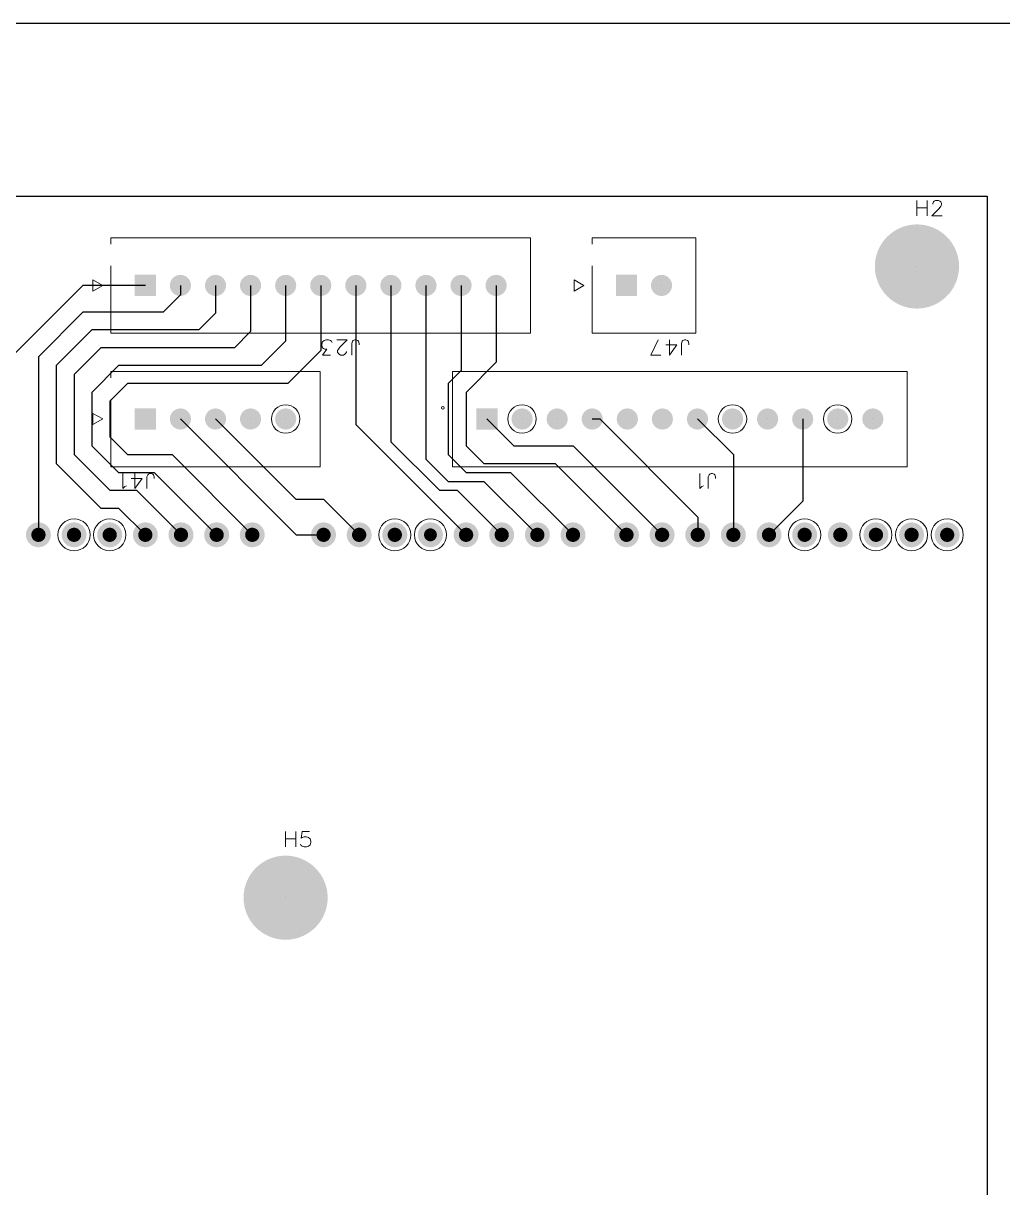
# Model space of a CAD drawing. Header units: inches. Extents: x 2.5 to 50.5, y 2.5 to 32.9.
# Drawn here: x 11.83 to 26.99, y 14.46 to 32.5 of the extents above; entities that cross this region are included whole.
import ezdxf

# ---------------------------------------------------------------- set-up
doc = ezdxf.new("R2010")
doc.units = ezdxf.units.IN
doc.header["$MEASUREMENT"] = 0
doc.layers.add('PDF3_Geometry', color=7, linetype='Continuous', true_color=0xffcc00)
doc.layers.add('PDF3_Solid Fills', color=7, linetype='Continuous', true_color=0xbfbfbf)

msp = doc.modelspace()

# ---------------------------------------------------------------- hatches: boundary and pattern name
at = {"layer": 'PDF3_Solid Fills', "transparency": 33554559}
for points in [[(26.319, 28.734, 0.414021), (25.667, 29.385), (25.667, 29.385, 0.414265), (25.015, 28.734), (25.015, 28.734, 0.414462), (25.667, 28.081), (25.667, 28.081, 0.414219)], [(14.425, 28.44, 0.414518), (14.262, 28.604), (14.262, 28.604, 0.413551), (14.098, 28.44), (14.098, 28.44, 0.413551), (14.262, 28.276), (14.262, 28.276, 0.414518)], [(14.969, 28.44, 0.413551), (14.805, 28.604), (14.805, 28.604, 0.414518), (14.642, 28.44), (14.642, 28.44, 0.414518), (14.805, 28.276), (14.805, 28.276, 0.413551)], [(15.512, 28.44, 0.413551), (15.348, 28.604), (15.348, 28.604, 0.413551), (15.184, 28.44), (15.184, 28.44, 0.413551), (15.348, 28.276), (15.348, 28.276, 0.413551)], [(16.055, 28.44, 0.414518), (15.892, 28.604), (15.892, 28.604, 0.413551), (15.728, 28.44), (15.728, 28.44, 0.413551), (15.892, 28.276), (15.892, 28.276, 0.414518)], [(16.598, 28.44, 0.413551), (16.434, 28.604), (16.434, 28.604, 0.414518), (16.271, 28.44), (16.271, 28.44, 0.414518), (16.434, 28.276), (16.434, 28.276, 0.413551)], [(17.142, 28.44, 0.413551), (16.978, 28.604), (16.978, 28.604, 0.413551), (16.814, 28.44), (16.814, 28.44, 0.413551), (16.978, 28.276), (16.978, 28.276, 0.413551)], [(17.684, 28.44, 0.414518), (17.521, 28.604), (17.521, 28.604, 0.413551), (17.357, 28.44), (17.357, 28.44, 0.413551), (17.521, 28.276), (17.521, 28.276, 0.414518)], [(18.228, 28.44, 0.413551), (18.064, 28.604), (18.064, 28.604, 0.414518), (17.9, 28.44), (17.9, 28.44, 0.414518), (18.064, 28.276), (18.064, 28.276, 0.413551)], [(18.771, 28.44, 0.413551), (18.607, 28.604), (18.607, 28.604, 0.413551), (18.443, 28.44), (18.443, 28.44, 0.413551), (18.607, 28.276), (18.607, 28.276, 0.413551)], [(19.314, 28.44, 0.414518), (19.151, 28.604), (19.151, 28.604, 0.413551), (18.986, 28.44), (18.986, 28.44, 0.413551), (19.151, 28.276), (19.151, 28.276, 0.414518)], [(21.875, 28.44, 0.414518), (21.712, 28.604), (21.712, 28.604, 0.413551), (21.548, 28.44), (21.548, 28.44, 0.413551), (21.712, 28.276), (21.712, 28.276, 0.414518)], [(14.425, 26.371, 0.414518), (14.262, 26.535), (14.262, 26.535, 0.413551), (14.098, 26.371), (14.098, 26.371, 0.413551), (14.262, 26.207), (14.262, 26.207, 0.414518)], [(14.969, 26.371, 0.413551), (14.805, 26.535), (14.805, 26.535, 0.414518), (14.642, 26.371), (14.642, 26.371, 0.414518), (14.805, 26.207), (14.805, 26.207, 0.413551)], [(15.512, 26.371, 0.413551), (15.348, 26.535), (15.348, 26.535, 0.413551), (15.184, 26.371), (15.184, 26.371, 0.413551), (15.348, 26.207), (15.348, 26.207, 0.413551)], [(16.055, 26.371, 0.414518), (15.892, 26.535), (15.892, 26.535, 0.413551), (15.728, 26.371), (15.728, 26.371, 0.413551), (15.892, 26.207), (15.892, 26.207, 0.414518)], [(19.716, 26.371, 0.413551), (19.552, 26.535), (19.552, 26.535, 0.413551), (19.388, 26.371), (19.388, 26.371, 0.413551), (19.552, 26.207), (19.552, 26.207, 0.413551)], [(20.259, 26.371, 0.414518), (20.096, 26.535), (20.096, 26.535, 0.413551), (19.932, 26.371), (19.932, 26.371, 0.413551), (20.096, 26.207), (20.096, 26.207, 0.414518)], [(20.802, 26.371, 0.413551), (20.638, 26.535), (20.638, 26.535, 0.414518), (20.475, 26.371), (20.475, 26.371, 0.414518), (20.638, 26.207), (20.638, 26.207, 0.413551)], [(21.346, 26.371, 0.413551), (21.182, 26.535), (21.182, 26.535, 0.413551), (21.018, 26.371), (21.018, 26.371, 0.413551), (21.182, 26.207), (21.182, 26.207, 0.413551)], [(21.888, 26.371, 0.414518), (21.725, 26.535), (21.725, 26.535, 0.413551), (21.561, 26.371), (21.561, 26.371, 0.413551), (21.725, 26.207), (21.725, 26.207, 0.414518)], [(22.432, 26.371, 0.413551), (22.268, 26.535), (22.268, 26.535, 0.414518), (22.104, 26.371), (22.104, 26.371, 0.414518), (22.268, 26.207), (22.268, 26.207, 0.413551)], [(22.975, 26.371, 0.413551), (22.811, 26.535), (22.811, 26.535, 0.413551), (22.647, 26.371), (22.647, 26.371, 0.413551), (22.811, 26.207), (22.811, 26.207, 0.413551)], [(23.518, 26.371, 0.414518), (23.354, 26.535), (23.354, 26.535, 0.413551), (23.19, 26.371), (23.19, 26.371, 0.413551), (23.354, 26.207), (23.354, 26.207, 0.414518)], [(24.061, 26.371, 0.413551), (23.897, 26.535), (23.897, 26.535, 0.414518), (23.734, 26.371), (23.734, 26.371, 0.414518), (23.897, 26.207), (23.897, 26.207, 0.413551)], [(24.604, 26.371, 0.413551), (24.44, 26.535), (24.44, 26.535, 0.413551), (24.276, 26.371), (24.276, 26.371, 0.413551), (24.44, 26.207), (24.44, 26.207, 0.413551)], [(25.147, 26.371, 0.414518), (24.984, 26.535), (24.984, 26.535, 0.413551), (24.82, 26.371), (24.82, 26.371, 0.413551), (24.984, 26.207), (24.984, 26.207, 0.414518)], [(12.256, 24.577, 0.41369), (12.063, 24.77), (12.063, 24.77, 0.41369), (11.87, 24.577), (11.87, 24.577, 0.41369), (12.063, 24.384), (12.063, 24.384, 0.41369)], [(12.808, 24.577, 0.41369), (12.615, 24.77), (12.615, 24.77, 0.41369), (12.422, 24.577), (12.422, 24.577, 0.41369), (12.615, 24.384), (12.615, 24.384, 0.41369)], [(13.36, 24.577, 0.41369), (13.167, 24.77), (13.167, 24.77, 0.41369), (12.974, 24.577), (12.974, 24.577, 0.41369), (13.167, 24.384), (13.167, 24.384, 0.41369)], [(13.912, 24.577, 0.41369), (13.719, 24.77), (13.719, 24.77, 0.41369), (13.526, 24.577), (13.526, 24.577, 0.41369), (13.719, 24.384), (13.719, 24.384, 0.41369)], [(14.464, 24.577, 0.41369), (14.271, 24.77), (14.271, 24.77, 0.41369), (14.077, 24.577), (14.077, 24.577, 0.41369), (14.271, 24.384), (14.271, 24.384, 0.41369)], [(15.016, 24.577, 0.41369), (14.822, 24.77), (14.822, 24.77, 0.41369), (14.629, 24.577), (14.629, 24.577, 0.41369), (14.822, 24.384), (14.822, 24.384, 0.41369)], [(15.567, 24.577, 0.41369), (15.374, 24.77), (15.374, 24.77, 0.41369), (15.181, 24.577), (15.181, 24.577, 0.41369), (15.374, 24.384), (15.374, 24.384, 0.41369)], [(16.671, 24.577, 0.41369), (16.478, 24.77), (16.478, 24.77, 0.41369), (16.285, 24.577), (16.285, 24.577, 0.41369), (16.478, 24.384), (16.478, 24.384, 0.41369)], [(17.223, 24.577, 0.41369), (17.03, 24.77), (17.03, 24.77, 0.41369), (16.837, 24.577), (16.837, 24.577, 0.41369), (17.03, 24.384), (17.03, 24.384, 0.41369)], [(17.775, 24.577, 0.41369), (17.582, 24.77), (17.582, 24.77, 0.41369), (17.388, 24.577), (17.388, 24.577, 0.41369), (17.582, 24.384), (17.582, 24.384, 0.41369)], [(18.327, 24.577, 0.41369), (18.133, 24.77), (18.133, 24.77, 0.41369), (17.94, 24.577), (17.94, 24.577, 0.41369), (18.133, 24.384), (18.133, 24.384, 0.41369)], [(18.878, 24.577, 0.41369), (18.685, 24.77), (18.685, 24.77, 0.41369), (18.492, 24.577), (18.492, 24.577, 0.41369), (18.685, 24.384), (18.685, 24.384, 0.41369)], [(19.43, 24.577, 0.41369), (19.237, 24.77), (19.237, 24.77, 0.41369), (19.044, 24.577), (19.044, 24.577, 0.41369), (19.237, 24.384), (19.237, 24.384, 0.41369)], [(19.982, 24.577, 0.41369), (19.789, 24.77), (19.789, 24.77, 0.41369), (19.596, 24.577), (19.596, 24.577, 0.41369), (19.789, 24.384), (19.789, 24.384, 0.41369)], [(20.534, 24.577, 0.41369), (20.341, 24.77), (20.341, 24.77, 0.41369), (20.148, 24.577), (20.148, 24.577, 0.41369), (20.341, 24.384), (20.341, 24.384, 0.41369)], [(21.362, 24.577, 0.41369), (21.169, 24.77), (21.169, 24.77, 0.41369), (20.975, 24.577), (20.975, 24.577, 0.41369), (21.169, 24.384), (21.169, 24.384, 0.41369)], [(21.914, 24.577, 0.41369), (21.72, 24.77), (21.72, 24.77, 0.41369), (21.527, 24.577), (21.527, 24.577, 0.41369), (21.72, 24.384), (21.72, 24.384, 0.41369)], [(22.465, 24.577, 0.41369), (22.272, 24.77), (22.272, 24.77, 0.41369), (22.079, 24.577), (22.079, 24.577, 0.41369), (22.272, 24.384), (22.272, 24.384, 0.41369)], [(23.017, 24.577, 0.41369), (22.824, 24.77), (22.824, 24.77, 0.41369), (22.631, 24.577), (22.631, 24.577, 0.41369), (22.824, 24.384), (22.824, 24.384, 0.41369)], [(23.569, 24.577, 0.41369), (23.376, 24.77), (23.376, 24.77, 0.41369), (23.183, 24.577), (23.183, 24.577, 0.41369), (23.376, 24.384), (23.376, 24.384, 0.41369)], [(24.121, 24.577, 0.41369), (23.928, 24.77), (23.928, 24.77, 0.41369), (23.735, 24.577), (23.735, 24.577, 0.41369), (23.928, 24.384), (23.928, 24.384, 0.41369)], [(24.673, 24.577, 0.41369), (24.48, 24.77), (24.48, 24.77, 0.41369), (24.286, 24.577), (24.286, 24.577, 0.41369), (24.48, 24.384), (24.48, 24.384, 0.41369)], [(25.225, 24.577, 0.41369), (25.031, 24.77), (25.031, 24.77, 0.41369), (24.838, 24.577), (24.838, 24.577, 0.41369), (25.031, 24.384), (25.031, 24.384, 0.41369)], [(25.776, 24.577, 0.41369), (25.583, 24.77), (25.583, 24.77, 0.41369), (25.39, 24.577), (25.39, 24.577, 0.41369), (25.583, 24.384), (25.583, 24.384, 0.41369)], [(26.328, 24.577, 0.41369), (26.135, 24.77), (26.135, 24.77, 0.41369), (25.942, 24.577), (25.942, 24.577, 0.41369), (26.135, 24.384), (26.135, 24.384, 0.41369)], [(16.542, 18.957, 0.414021), (15.89, 19.608), (15.89, 19.608, 0.413824), (15.239, 18.957), (15.239, 18.957, 0.414021), (15.89, 18.305), (15.89, 18.305, 0.414219)]]:
    msp.add_hatch(color=256, dxfattribs=at).paths.add_polyline_path(points)
at = {"layer": 'PDF3_Solid Fills', "true_color": 0x212121, "transparency": 33554559}
for points in [[(12.174, 24.577, 0.416667), (12.063, 24.687), (12.063, 24.687, 0.416667), (11.953, 24.577), (11.953, 24.577, 0.416667), (12.063, 24.467), (12.063, 24.467, 0.416667)], [(12.725, 24.577, 0.416667), (12.615, 24.687), (12.615, 24.687, 0.416667), (12.505, 24.577), (12.505, 24.577, 0.416667), (12.615, 24.467), (12.615, 24.467, 0.416667)], [(13.277, 24.577, 0.416667), (13.167, 24.687), (13.167, 24.687, 0.416667), (13.057, 24.577), (13.057, 24.577, 0.416667), (13.167, 24.467), (13.167, 24.467, 0.416667)], [(13.829, 24.577, 0.416667), (13.719, 24.687), (13.719, 24.687, 0.416667), (13.608, 24.577), (13.608, 24.577, 0.416667), (13.719, 24.467), (13.719, 24.467, 0.416667)], [(14.381, 24.577, 0.416667), (14.271, 24.687), (14.271, 24.687, 0.416667), (14.16, 24.577), (14.16, 24.577, 0.416667), (14.271, 24.467), (14.271, 24.467, 0.416667)], [(14.933, 24.577, 0.416667), (14.822, 24.687), (14.822, 24.687, 0.416667), (14.712, 24.577), (14.712, 24.577, 0.416667), (14.822, 24.467), (14.822, 24.467, 0.416667)], [(15.485, 24.577, 0.416667), (15.374, 24.687), (15.374, 24.687, 0.416667), (15.264, 24.577), (15.264, 24.577, 0.416667), (15.374, 24.467), (15.374, 24.467, 0.416667)], [(16.588, 24.577, 0.416667), (16.478, 24.687), (16.478, 24.687, 0.416667), (16.368, 24.577), (16.368, 24.577, 0.416667), (16.478, 24.467), (16.478, 24.467, 0.416667)], [(17.14, 24.577, 0.416667), (17.03, 24.687), (17.03, 24.687, 0.416667), (16.919, 24.577), (16.919, 24.577, 0.416667), (17.03, 24.467), (17.03, 24.467, 0.416667)], [(17.692, 24.577, 0.416667), (17.582, 24.687), (17.582, 24.687, 0.416667), (17.471, 24.577), (17.471, 24.577, 0.416667), (17.582, 24.467), (17.582, 24.467, 0.416667)], [(18.233, 24.577, 0.415385), (18.133, 24.677), (18.133, 24.677, 0.415385), (18.034, 24.577), (18.034, 24.577, 0.415385), (18.133, 24.477), (18.133, 24.477, 0.415385)], [(18.796, 24.577, 0.416667), (18.685, 24.687), (18.685, 24.687, 0.416667), (18.575, 24.577), (18.575, 24.577, 0.416667), (18.685, 24.467), (18.685, 24.467, 0.416667)], [(19.347, 24.577, 0.416667), (19.237, 24.687), (19.237, 24.687, 0.416667), (19.127, 24.577), (19.127, 24.577, 0.416667), (19.237, 24.467), (19.237, 24.467, 0.416667)], [(19.899, 24.577, 0.416667), (19.789, 24.687), (19.789, 24.687, 0.416667), (19.679, 24.577), (19.679, 24.577, 0.416667), (19.789, 24.467), (19.789, 24.467, 0.416667)], [(20.451, 24.577, 0.416667), (20.341, 24.687), (20.341, 24.687, 0.416667), (20.23, 24.577), (20.23, 24.577, 0.416667), (20.341, 24.467), (20.341, 24.467, 0.416667)], [(21.279, 24.577, 0.416667), (21.169, 24.687), (21.169, 24.687, 0.416667), (21.058, 24.577), (21.058, 24.577, 0.416667), (21.169, 24.467), (21.169, 24.467, 0.416667)], [(21.831, 24.577, 0.416667), (21.72, 24.687), (21.72, 24.687, 0.416667), (21.61, 24.577), (21.61, 24.577, 0.416667), (21.72, 24.467), (21.72, 24.467, 0.416667)], [(22.383, 24.577, 0.416667), (22.272, 24.687), (22.272, 24.687, 0.416667), (22.162, 24.577), (22.162, 24.577, 0.416667), (22.272, 24.467), (22.272, 24.467, 0.416667)], [(22.934, 24.577, 0.416667), (22.824, 24.687), (22.824, 24.687, 0.416667), (22.714, 24.577), (22.714, 24.577, 0.416667), (22.824, 24.467), (22.824, 24.467, 0.416667)], [(23.486, 24.577, 0.416667), (23.376, 24.687), (23.376, 24.687, 0.416667), (23.265, 24.577), (23.265, 24.577, 0.416667), (23.376, 24.467), (23.376, 24.467, 0.416667)], [(24.038, 24.577, 0.416667), (23.928, 24.687), (23.928, 24.687, 0.416667), (23.817, 24.577), (23.817, 24.577, 0.416667), (23.928, 24.467), (23.928, 24.467, 0.416667)], [(24.59, 24.577, 0.416667), (24.48, 24.687), (24.48, 24.687, 0.416667), (24.369, 24.577), (24.369, 24.577, 0.416667), (24.48, 24.467), (24.48, 24.467, 0.416667)], [(25.142, 24.577, 0.416667), (25.031, 24.687), (25.031, 24.687, 0.416667), (24.921, 24.577), (24.921, 24.577, 0.416667), (25.031, 24.467), (25.031, 24.467, 0.416667)], [(25.694, 24.577, 0.416667), (25.583, 24.687), (25.583, 24.687, 0.416667), (25.473, 24.577), (25.473, 24.577, 0.416667), (25.583, 24.467), (25.583, 24.467, 0.416667)], [(26.245, 24.577, 0.416667), (26.135, 24.687), (26.135, 24.687, 0.416667), (26.025, 24.577), (26.025, 24.577, 0.416667), (26.135, 24.467), (26.135, 24.467, 0.416667)]]:
    msp.add_hatch(color=250, dxfattribs=at).paths.add_polyline_path(points)

# ---------------------------------------------------------------- linework, layer by layer
msp.add_line((2.5, 32.5), (50.5, 32.5))
at = {"layer": 'PDF3_Geometry', "color": 6, "lineweight": 25}
for p, q in [((5.027, 29.82), (26.753, 29.82)), ((26.753, 29.82), (26.753, 8.094))]:
    msp.add_line(p, q, dxfattribs=at)
at = {"layer": 'PDF3_Geometry', "lineweight": 15}
for p, q in [((25.667, 29.756), (25.667, 29.52)), ((25.667, 29.644), (25.825, 29.644)), ((25.825, 29.756), (25.825, 29.52)), ((26.012, 29.632), (25.899, 29.52)), ((25.911, 29.711), (25.922, 29.734)), ((25.911, 29.7), (25.911, 29.711)), ((25.922, 29.734), (25.933, 29.745)), ((25.933, 29.745), (25.956, 29.756)), ((25.956, 29.756), (26.001, 29.756)), ((26.001, 29.756), (26.023, 29.745)), ((26.035, 29.666), (26.012, 29.632)), ((26.023, 29.745), (26.035, 29.734)), ((26.035, 29.734), (26.046, 29.711)), ((26.046, 29.688), (26.035, 29.666)), ((26.046, 29.711), (26.046, 29.688)), ((25.899, 29.52), (26.058, 29.52))]:
    msp.add_line(p, q, dxfattribs=at)
at = {"layer": 'PDF3_Geometry', "color": 250, "lineweight": 211, "true_color": 0x212121}
msp.add_line((25.667, 28.733), (25.667, 28.733), dxfattribs=at)
at = {"layer": 'PDF3_Geometry', "lineweight": 13}
for points in [[(13.186, 29.081), (13.186, 29.179), (19.682, 29.179), (19.682, 27.701), (13.186, 27.701), (13.186, 28.744)], [(20.636, 29.081), (20.636, 29.179), (22.244, 29.179), (22.244, 27.701), (20.636, 27.701), (20.636, 28.744)], [(13.186, 27.011), (13.186, 27.109), (16.424, 27.109), (16.424, 25.632), (13.186, 25.632), (13.186, 26.675)]]:
    msp.add_lwpolyline(points, dxfattribs=at)
for points in [[(12.908, 28.527), (12.908, 28.353), (13.06, 28.44)], [(20.358, 28.527), (20.358, 28.353), (20.51, 28.44)], [(25.516, 25.632), (25.516, 27.109), (18.477, 27.109), (18.477, 25.632)], [(12.908, 26.457), (12.908, 26.284), (13.06, 26.371)]]:
    msp.add_lwpolyline(points, close=True, dxfattribs=at)
at = {"layer": 'PDF3_Geometry', "color": 1, "lineweight": 25}
for points in [[(13.719, 28.44), (12.753, 28.44), (11.511, 27.198), (11.511, 24.577)], [(14.262, 28.44), (14.262, 28.293), (13.995, 28.026), (12.753, 28.026), (12.063, 27.336), (12.063, 24.577)], [(14.805, 28.44), (14.805, 28.009), (14.547, 27.75), (12.891, 27.75), (12.339, 27.198), (12.339, 25.681), (13.029, 24.991), (13.305, 24.991), (13.719, 24.577)], [(15.348, 28.44), (15.348, 27.724), (15.098, 27.474), (13.029, 27.474), (12.615, 27.06), (12.615, 25.819), (13.167, 25.267), (13.581, 25.267), (14.271, 24.577)], [(15.891, 28.44), (15.891, 27.577), (15.512, 27.198), (13.305, 27.198), (12.891, 26.784), (12.891, 25.957), (13.305, 25.543), (13.857, 25.543), (14.822, 24.577)], [(16.434, 28.44), (16.434, 27.431), (15.926, 26.922), (13.443, 26.922), (13.167, 26.647), (13.167, 26.095), (13.443, 25.819), (14.133, 25.819), (15.374, 24.577)], [(16.978, 28.44), (16.978, 26.285), (18.685, 24.577)], [(17.521, 28.44), (17.521, 26.018), (18.271, 25.267), (18.547, 25.267), (19.237, 24.577)], [(18.064, 28.44), (18.064, 25.75), (18.409, 25.405), (18.961, 25.405), (19.789, 24.577)], [(18.607, 28.44), (18.607, 27.12), (18.409, 26.922), (18.409, 25.819), (18.685, 25.543), (19.375, 25.543), (20.341, 24.577)], [(19.15, 28.44), (19.15, 27.25), (18.685, 26.784), (18.685, 25.957), (18.961, 25.681), (20.065, 25.681), (21.169, 24.577)], [(14.262, 26.371), (16.055, 24.577), (16.478, 24.577)], [(14.805, 26.371), (16.047, 25.129), (16.478, 25.129), (17.03, 24.577)], [(19.009, 26.371), (19.423, 25.957), (20.341, 25.957), (21.72, 24.577)], [(20.638, 26.371), (20.755, 26.371), (22.272, 24.853), (22.272, 24.577)], [(22.268, 26.371), (22.824, 25.819), (22.824, 24.577)], [(23.897, 26.371), (23.897, 25.099), (23.376, 24.577)]]:
    msp.add_lwpolyline(points, dxfattribs=at)
at = {"layer": 'PDF3_Geometry', "color": 250, "lineweight": 100, "true_color": 0x212121}
for points in [[(14.262, 28.44), (14.262, 28.44)], [(14.805, 28.44), (14.805, 28.44)], [(15.348, 28.44), (15.348, 28.44)], [(15.891, 28.44), (15.891, 28.44)], [(16.434, 28.44), (16.434, 28.44)], [(16.978, 28.44), (16.978, 28.44)], [(17.521, 28.44), (17.521, 28.44)], [(18.064, 28.44), (18.064, 28.44)], [(21.712, 28.44), (21.712, 28.44)], [(14.262, 26.371), (14.262, 26.371)], [(14.805, 26.371), (14.805, 26.371)], [(15.348, 26.371), (15.348, 26.371)], [(15.891, 26.371), (15.891, 26.371)], [(19.009, 26.371), (19.009, 26.371)], [(19.552, 26.371), (19.552, 26.371)], [(20.095, 26.371), (20.095, 26.371)], [(20.638, 26.371), (20.638, 26.371)], [(23.354, 26.371), (23.354, 26.371)], [(23.897, 26.371), (23.897, 26.371)], [(24.44, 26.371), (24.44, 26.371)], [(24.984, 26.371), (24.984, 26.371)]]:
    msp.add_lwpolyline(points, dxfattribs=at)
at = {"layer": 'PDF3_Geometry', "lineweight": 15}
for points in [[(16.587, 27.362), (16.463, 27.362), (16.531, 27.452), (16.497, 27.452), (16.475, 27.463), (16.463, 27.474), (16.452, 27.508), (16.452, 27.531), (16.463, 27.565), (16.486, 27.587), (16.519, 27.598), (16.554, 27.598), (16.587, 27.587), (16.599, 27.576), (16.61, 27.554)], [(16.831, 27.418), (16.831, 27.407), (16.82, 27.384), (16.809, 27.373), (16.786, 27.362), (16.741, 27.362), (16.718, 27.373), (16.707, 27.384), (16.696, 27.407), (16.696, 27.43), (16.707, 27.452), (16.73, 27.486), (16.842, 27.598), (16.684, 27.598)], [(16.917, 27.362), (16.917, 27.542), (16.928, 27.576), (16.939, 27.587), (16.962, 27.598), (16.985, 27.598), (17.007, 27.587), (17.019, 27.576), (17.03, 27.542), (17.03, 27.519)], [(21.703, 27.362), (21.545, 27.362), (21.658, 27.598)], [(21.834, 27.598), (21.834, 27.362), (21.947, 27.519), (21.778, 27.519)], [(22.021, 27.362), (22.021, 27.542), (22.033, 27.576), (22.044, 27.587), (22.066, 27.598), (22.089, 27.598), (22.112, 27.587), (22.123, 27.576), (22.134, 27.542), (22.134, 27.519)], [(13.426, 25.338), (13.403, 25.326), (13.369, 25.292), (13.369, 25.529)], [(13.557, 25.529), (13.557, 25.292), (13.669, 25.45), (13.5, 25.45)], [(13.744, 25.292), (13.744, 25.473), (13.755, 25.507), (13.766, 25.518), (13.789, 25.529), (13.812, 25.529), (13.834, 25.518), (13.846, 25.507), (13.857, 25.473), (13.857, 25.45)], [(22.36, 25.338), (22.338, 25.326), (22.304, 25.292), (22.304, 25.529)], [(22.435, 25.292), (22.435, 25.473), (22.447, 25.507), (22.458, 25.518), (22.48, 25.529), (22.503, 25.529), (22.526, 25.518), (22.537, 25.507), (22.548, 25.473), (22.548, 25.45)], [(15.89, 19.98), (15.89, 19.743)], [(15.89, 19.867), (16.048, 19.867)], [(16.048, 19.98), (16.048, 19.743)], [(16.258, 19.98), (16.145, 19.98), (16.134, 19.878), (16.145, 19.889), (16.179, 19.901), (16.213, 19.901), (16.247, 19.889), (16.269, 19.867), (16.281, 19.833), (16.281, 19.81), (16.269, 19.777), (16.247, 19.754), (16.213, 19.743), (16.179, 19.743), (16.145, 19.754), (16.134, 19.765), (16.123, 19.788)]]:
    msp.add_lwpolyline(points, dxfattribs=at)
at = {"layer": 'PDF3_Geometry', "color": 250, "lineweight": 211, "true_color": 0x212121}
msp.add_lwpolyline([(15.89, 18.957), (15.89, 18.957)], dxfattribs=at)
at = {"layer": 'PDF3_Geometry', "color": 7, "lineweight": 5}
for centre, radius in [((15.891, 26.371), 0.22), ((19.552, 26.371), 0.22), ((22.811, 26.371), 0.22), ((24.44, 26.371), 0.22), ((12.615, 24.577), 0.249), ((13.167, 24.577), 0.249), ((17.582, 24.577), 0.249), ((18.133, 24.577), 0.249), ((23.928, 24.577), 0.249), ((25.031, 24.577), 0.249), ((25.583, 24.577), 0.249), ((26.135, 24.577), 0.249)]:
    msp.add_circle(centre, radius, dxfattribs=at)
at = {"layer": 'PDF3_Geometry', "lineweight": 20}
for points in [[(18.324, 26.567), (18.313, 26.566), (18.303, 26.557), (18.303, 26.545)], [(18.303, 26.544), (18.303, 26.532), (18.313, 26.523), (18.325, 26.523)], [(18.347, 26.545), (18.346, 26.558), (18.337, 26.567), (18.324, 26.567)], [(18.325, 26.523), (18.337, 26.523), (18.347, 26.533), (18.347, 26.545)]]:
    msp.add_open_spline(points, degree=3, dxfattribs=at)
at = {"layer": 'PDF3_Solid Fills', "lineweight": 100, "transparency": 33554559}
for points in [[(13.883, 28.276), (13.555, 28.276), (13.883, 28.604), (13.555, 28.604)], [(21.332, 28.276), (21.005, 28.276), (21.332, 28.604), (21.005, 28.604)], [(13.883, 26.207), (13.555, 26.207), (13.883, 26.534), (13.555, 26.534)]]:
    msp.add_solid(points, dxfattribs=at)
at = {"layer": 'PDF3_Solid Fills', "lineweight": 211, "transparency": 33554559}
msp.add_solid([(18.845, 26.534), (19.173, 26.534), (18.845, 26.207), (19.173, 26.207)], dxfattribs=at)

doc.saveas('drawing.dxf')
